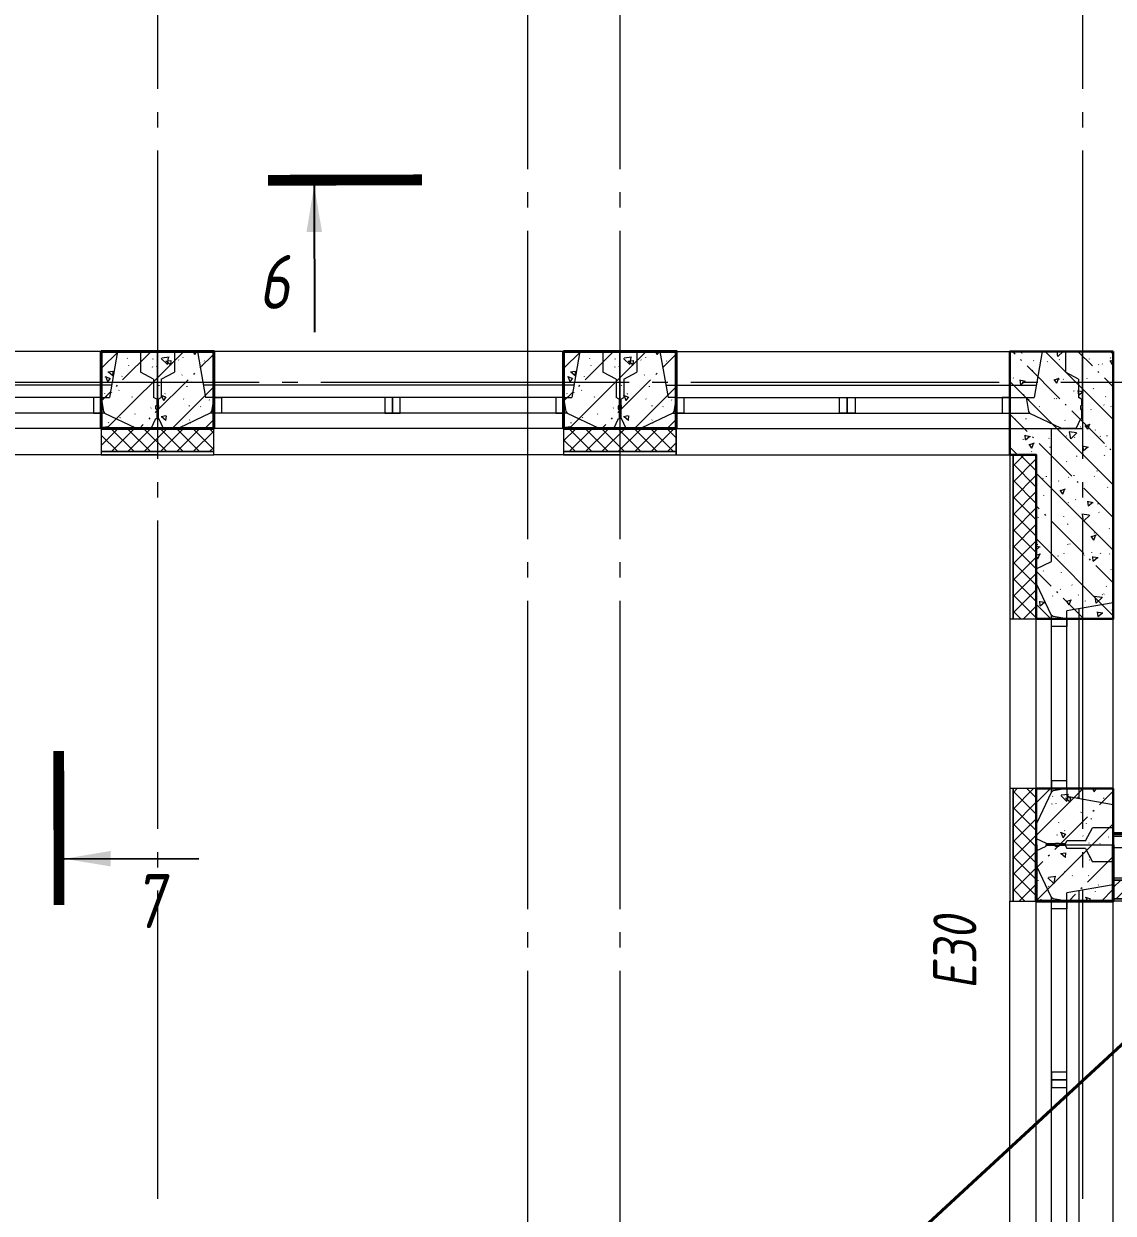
# Model space of a CAD drawing. Header units: millimetres. Extents: x -85420 to 1195317, y -69347 to 470418.
# Drawn here: x 477079 to 484146, y 49186 to 56901 of the extents above; entities that cross this region are included whole.
import ezdxf
from ezdxf import colors
from ezdxf.entities.mleader import LeaderData, LeaderLine
from ezdxf.math import Vec2, Vec3

# ---------------------------------------------------------------- set-up
doc = ezdxf.new("R2010")
doc.units = ezdxf.units.MM
for name, pattern in [('GOST2.303 6', [12, 8, -1.5, 1, -1.5]), ('ГОСТ 2.303 4', [7, 5, -2, 0]), ('ГОСТ 2.303 5', [24, 20, -1.5, 1, -1.5]), ('осевая', [50.8, 31.75, -6.35, 6.35, -6.35])]:
    doc.linetypes.add(name, pattern=pattern)
for name, color, linetype, lineweight in [('+АР_Осевые линии', 252, 'GOST2.303 6', 9), ('АР_Окна', 4, 'Continuous', 9), ('АР_Сущ Несущая стена', 250, 'Continuous', 50), ('АР_штриховка несущих стен', 250, 'Continuous', 0), ('СПДС_+АР_Стены', 250, 'Continuous', 20), ('СПДС_СИМВОЛЫ', 7, 'Continuous', 25), ('стены', 7, 'Continuous', 40), ('ТОНКАЯ', 253, 'Continuous', 0)]:
    doc.layers.add(name, color=color, linetype=linetype, lineweight=lineweight)
doc.layers.add('ОСИ', color=7, linetype='осевая', lineweight=13, true_color=0x999999)
doc.layers.add('ПБ_граница', color=7, linetype='ГОСТ 2.303 4', lineweight=40, true_color=0xdb0000)
doc.styles.add('ГОСТ 2.304', font='CS_Gost2304.shx', dxfattribs={"oblique": 10})
pattern_1 = [(45, (0, 0), (-53.033009, 53.033009), []), (135, (0, 0), (-53.033009, -53.033009), [])]

# ---------------------------------------------------------------- blocks, each defined once
blk = doc.blocks.new('_DotSmall')
at = {"color": 0, "linetype": 'ByBlock', "const_width": 0.5}
blk.add_lwpolyline([(-0.0625, 0, 1), (0.0625, 0, 1)], format="xyb", close=True, dxfattribs=at)
blk = doc.blocks.new('НП 3033')
at = {"layer": 'АР_Окна', "ltscale": 100}
for p, q in [((365, 500), (2635, 500)), ((365, 400), (2635, 400)), ((365, 300), (2635, 300)), ((365, 220), (2635, 220)), ((365, 0), (2635, 0))]:
    blk.add_line(p, q, dxfattribs=at)
for points in [[(365, 300), (365, 500), (365, 670), (2635, 670), (2635, 300)], [(365, 300), (415, 300), (415, 400), (365, 400)], [(1450, 400), (1425, 400), (1425, 300), (1450, 300), (1475, 300), (1475, 400), (1437.5, 400)], [(1500, 400), (1475, 400), (1475, 300), (1500, 300), (1525, 300), (1525, 400), (1487.5, 400)], [(2635, 300), (2585, 300), (2585, 400), (2635, 400)]]:
    blk.add_lwpolyline(points, dxfattribs=at)
at = {"layer": 'СПДС_+АР_Стены', "ltscale": 100}
for points in [[(0, 670), (0, 670), (365, 670), (365, 670)], [(3000, 670), (3000, 670), (2635, 670), (2635, 670)]]:
    blk.add_lwpolyline(points, dxfattribs=at)
at = {"layer": 'стены', "ltscale": 100}
for p, q in [((2960, 500), (2860, 500)), ((0, 0), (0, 0))]:
    blk.add_line(p, q, dxfattribs=at)
at = {"layer": 'стены', "lineweight": 30, "ltscale": 100}
blk.add_lwpolyline([(0, 0), (365, 0), (365, 500), (0, 500)], dxfattribs=at)
at = {"layer": 'стены', "ltscale": 100}
blk.add_lwpolyline([(3000, 500), (2635, 500), (2635, 0), (3000, 0)], dxfattribs=at)
blk = doc.blocks.new('обследование 2 этаж 1245')
at = {"layer": 'ТОНКАЯ', "ltscale": 100}
for p, q in [((36500, -16760), (34020, -16760)), ((36500, -16760), (36448, -17060)), ((36500, -16760), (36650, -16760)), ((36650, -16760), (36650, -16895)), ((36760, -16760), (36650, -16760)), ((36760, -17195), (36760, -16760)), ((36760, -16760), (36870, -16760)), ((36760, -17195), (36760, -16760)), ((37020, -16760), (36870, -16760)), ((36870, -16760), (36870, -16895)), ((39500, -16760), (37020, -16760)), ((37020, -16760), (37072, -17060)), ((39500, -16760), (39448, -17060)), ((39500, -16760), (39650, -16760)), ((39650, -16760), (39650, -16895)), ((39760, -16760), (39650, -16760)), ((39760, -17195), (39760, -16760)), ((39760, -16760), (39870, -16760)), ((39760, -17195), (39760, -16760)), ((39760, -17195), (39760, -16760)), ((39760, -16760), (39870, -16760)), ((40020, -16760), (39870, -16760)), ((39870, -16760), (39870, -16895)), ((40020, -16760), (39870, -16760)), ((39870, -16760), (39870, -16895)), ((40020, -16760), (40072, -17060)), ((40020, -16760), (42500, -16760)), ((40020, -16760), (40072, -17060)), ((40020, -16760), (42500, -16760)), ((42500, -16760), (42448, -17060)), ((42500, -16760), (42448, -17060)), ((42500, -16760), (42650, -16760)), ((42500, -16760), (42650, -16760)), ((42650, -16760), (42650, -16895)), ((42760, -16760), (42650, -16760)), ((42650, -16760), (42650, -16895)), ((42760, -16760), (42650, -16760)), ((42760, -16760), (42960, -16760)), ((42760, -16760), (42760, -17260)), ((42760, -17195), (42760, -16760)), ((42760, -17195), (42760, -16760)), ((42960, -16760), (42960, -18240)), ((36735, -16940), (36650, -16895)), ((36785, -16940), (36870, -16895)), ((39735, -16940), (39650, -16895)), ((39785, -16940), (39870, -16895)), ((39785, -16940), (39870, -16895)), ((42735, -16940), (42650, -16895)), ((42735, -16940), (42650, -16895)), ((36735, -16940), (36735, -17060)), ((36785, -16940), (36785, -17060)), ((39735, -16940), (39735, -17060)), ((39785, -16940), (39785, -17060)), ((39785, -16940), (39785, -17060)), ((42735, -16940), (42735, -17060)), ((42735, -16940), (42735, -17060)), ((36461.9, -16980), (34058.1, -16980)), ((39461.9, -16980), (37058.1, -16980)), ((40058.1, -16980), (42461.9, -16980)), ((40058.1, -16980), (42461.9, -16980)), ((36395, -17060), (34125, -17060)), ((36395, -17060), (36410, -17150)), ((36395, -17060), (36448, -17060)), ((36755, -17070), (36735, -17060)), ((36750, -17113), (36755, -17108)), ((36750, -17133), (36750, -17113)), ((36755, -17070), (36755, -17108)), ((36765, -17070), (36785, -17060)), ((36765, -17070), (36765, -17108)), ((36770, -17113), (36765, -17108)), ((36770, -17133), (36770, -17113)), ((37125, -17060), (37072, -17060)), ((37125, -17060), (37110, -17150)), ((39395, -17060), (37125, -17060)), ((39395, -17060), (39410, -17150)), ((39395, -17060), (39448, -17060)), ((39755, -17070), (39735, -17060)), ((39750, -17113), (39755, -17108)), ((39750, -17133), (39750, -17113)), ((39755, -17070), (39755, -17108)), ((39765, -17070), (39785, -17060)), ((39765, -17070), (39785, -17060)), ((39765, -17070), (39765, -17108)), ((39765, -17070), (39765, -17108)), ((39770, -17113), (39765, -17108)), ((39770, -17113), (39765, -17108)), ((39770, -17133), (39770, -17113)), ((39770, -17133), (39770, -17113)), ((40125, -17060), (40072, -17060)), ((40125, -17060), (40072, -17060)), ((40125, -17060), (40110, -17150)), ((40125, -17060), (40110, -17150)), ((40125, -17060), (42395, -17060)), ((40125, -17060), (42395, -17060)), ((42395, -17060), (42410, -17150)), ((42395, -17060), (42448, -17060)), ((42395, -17060), (42410, -17150)), ((42395, -17060), (42448, -17060)), ((42755, -17070), (42735, -17060)), ((42755, -17070), (42735, -17060)), ((42750, -17113), (42755, -17108)), ((42750, -17113), (42755, -17108)), ((42750, -17133), (42750, -17113)), ((42750, -17133), (42750, -17113)), ((42755, -17070), (42755, -17108)), ((42755, -17070), (42755, -17108)), ((36417, -17160), (34103, -17160)), ((36410, -17150), (36417, -17160)), ((36417, -17160), (36618, -17255)), ((36720, -17260), (36750, -17195)), ((36755, -17138), (36750, -17133)), ((36750, -17195), (36755, -17195)), ((36755, -17138), (36755, -17195)), ((36755, -17195), (36760, -17195)), ((36760, -17138), (36760, -17195)), ((36760, -17138), (36760, -17195)), ((36765, -17195), (36760, -17195)), ((36765, -17138), (36770, -17133)), ((36765, -17138), (36765, -17195)), ((36770, -17195), (36765, -17195)), ((36800, -17260), (36770, -17195)), ((37103, -17160), (36902, -17255)), ((37110, -17150), (37103, -17160)), ((39417, -17160), (37103, -17160)), ((39410, -17150), (39417, -17160)), ((39417, -17160), (39618, -17255)), ((39720, -17260), (39750, -17195)), ((39755, -17138), (39750, -17133)), ((39750, -17195), (39755, -17195)), ((39755, -17138), (39755, -17195)), ((39755, -17195), (39760, -17195)), ((39760, -17138), (39760, -17195)), ((39760, -17138), (39760, -17195)), ((39760, -17138), (39760, -17195)), ((39765, -17195), (39760, -17195)), ((39765, -17195), (39760, -17195)), ((39765, -17138), (39770, -17133)), ((39765, -17138), (39770, -17133)), ((39765, -17138), (39765, -17195)), ((39765, -17138), (39765, -17195)), ((39770, -17195), (39765, -17195)), ((39770, -17195), (39765, -17195)), ((39800, -17260), (39770, -17195)), ((39800, -17260), (39770, -17195)), ((40103, -17160), (39902, -17255)), ((40103, -17160), (39902, -17255)), ((40110, -17150), (40103, -17160)), ((40110, -17150), (40103, -17160)), ((40103, -17160), (42417, -17160)), ((40103, -17160), (42417, -17160)), ((42410, -17150), (42417, -17160)), ((42410, -17150), (42417, -17160)), ((42417, -17160), (42618, -17255)), ((42417, -17160), (42618, -17255)), ((42720, -17260), (42750, -17195)), ((42720, -17260), (42750, -17195)), ((42755, -17138), (42750, -17133)), ((42755, -17138), (42750, -17133)), ((42750, -17195), (42755, -17195)), ((42750, -17195), (42755, -17195)), ((42755, -17138), (42755, -17195)), ((42755, -17138), (42755, -17195)), ((42755, -17195), (42760, -17195)), ((42755, -17195), (42760, -17195)), ((42760, -17138), (42760, -17195)), ((42760, -17138), (42760, -17195)), ((36620, -17260), (33900, -17260)), ((36618, -17255), (36620, -17260)), ((36720, -17260), (36620, -17260)), ((36800, -17260), (36900, -17260)), ((36902, -17255), (36900, -17260)), ((39620, -17260), (36900, -17260)), ((39618, -17255), (39620, -17260)), ((39720, -17260), (39620, -17260)), ((39800, -17260), (39900, -17260)), ((39800, -17260), (39900, -17260)), ((39902, -17255), (39900, -17260)), ((39902, -17255), (39900, -17260)), ((39900, -17260), (42620, -17260)), ((39900, -17260), (42620, -17260)), ((42560, -18123.8), (42560, -17260)), ((42560, -17260), (42760, -17260)), ((42618, -17255), (42620, -17260)), ((42618, -17255), (42620, -17260)), ((42720, -17260), (42620, -17260)), ((42720, -17260), (42620, -17260)), ((42460, -18170), (42560, -18123.8)), ((42460, -18170), (42460, -18270)), ((42460, -19820), (42460, -18270)), ((42465, -18272), (42460, -18270)), ((42560, -18473), (42465, -18272)), ((42960, -18390), (42960, -18240)), ((42960, -18390), (42660, -18442)), ((42740, -19661.9), (42740, -18428.1)), ((42960, -19700), (42960, -18390)), ((42560, -19617), (42560, -18473)), ((42570, -18480), (42560, -18473)), ((42660, -18495), (42570, -18480)), ((42660, -18495), (42660, -18442)), ((42660, -19595), (42660, -18495)), ((42660, -19595), (42570, -19610)), ((42660, -19595), (42660, -19648)), ((42560, -19617), (42465, -19818)), ((42570, -19610), (42560, -19617)), ((42960, -19700), (42660, -19648)), ((42960, -19700), (42960, -19850)), ((42465, -19818), (42460, -19820)), ((42460, -19920), (42460, -19820)), ((42780, -19935), (42825, -19850)), ((42960, -19850), (42825, -19850)), ((42960, -19960), (42960, -19850)), ((42460, -19920), (42525, -19950)), ((42460, -20000), (42525, -19970)), ((42525, -19950), (42525, -19955)), ((42582, -19955), (42525, -19955)), ((42525, -19955), (42525, -19960)), ((42582, -19960), (42525, -19960)), ((42525, -19960), (42960, -19960)), ((42582, -19960), (42525, -19960)), ((42525, -19965), (42525, -19960)), ((42525, -19960), (42960, -19960)), ((42525, -19970), (42525, -19965)), ((42582, -19965), (42525, -19965)), ((42582, -19955), (42587, -19950)), ((42582, -19965), (42587, -19970)), ((42587, -19950), (42607, -19950)), ((42587, -19970), (42607, -19970)), ((42607, -19950), (42612, -19955)), ((42607, -19970), (42612, -19965)), ((42650, -19955), (42612, -19955)), ((42650, -19965), (42612, -19965)), ((42650, -19955), (42660, -19935)), ((42650, -19965), (42660, -19985)), ((42780, -19935), (42660, -19935)), ((42960, -19960), (42960, -20070)), ((42460, -20000), (42460, -20100)), ((42780, -19985), (42660, -19985)), ((42780, -19985), (42825, -20070)), ((42460, -22820), (42460, -20100)), ((42465, -20102), (42460, -20100)), ((42560, -20303), (42465, -20102)), ((42960, -20070), (42825, -20070)), ((42960, -20220), (42960, -20070)), ((42960, -20220), (42660, -20272)), ((42660, -20325), (42660, -20272)), ((42740, -22661.9), (42740, -20258.1)), ((42960, -22700), (42960, -20220)), ((42560, -22617), (42560, -20303)), ((42570, -20310), (42560, -20303)), ((42660, -20325), (42570, -20310)), ((42660, -22595), (42660, -20325))]:
    blk.add_line(p, q, dxfattribs=at)
blk = doc.blocks.new('A$C314F1C93')
at = {"layer": '+АР_Осевые линии', "linetype": 'ГОСТ 2.303 5', "lineweight": 0, "ltscale": 100}
for p, q in [((47540, 64752.7), (47540, -9752.2)), ((53540, 64752.7), (53540, -9752.2)), ((49940, 64233), (49940, -9232.6)), ((50540, 64233), (50540, -9232.6))]:
    blk.add_line(p, q, dxfattribs=at)
blk.add_lwpolyline([(-4200, 39250), (75280, 39250)], dxfattribs=at)

msp = doc.modelspace()

# ---------------------------------------------------------------- block references
at = {"layer": 'ОСИ', "ltscale": 40}
msp.add_blockref('A$C314F1C93', (430406.4, 15326.4, 0), dxfattribs=at)

# ---------------------------------------------------------------- next in the draw order: hatches: boundary and pattern name
at = {"layer": 'АР_штриховка несущих стен', "lineweight": 0}
h = msp.add_hatch(dxfattribs=at)
h.set_pattern_fill('FP_1', color=256, angle=90, style=0, pattern_type=2)
h.set_pattern_definition([(225, (256303.74, 442842.94), (212.13203, -212.13203), [300, -50, 10, -50]), (225, (256091.74, 442842.94), (212.13203, -212.13203), []), (140, (256303.74, 442842.94), (31.37587, 358.6306), [37.5, -412.5]), (85, (256303.74, 442842.94), (-376.09568, -69.3761), [30, -330]), (190.451, (256306.35, 442872.82), (-344.71734, 289.2568), [31.87, -350.571]), (136.184, (256203.74, 442842.94), (82.7615, 533.61997), [56.25, -618.75]), (186.636, (256210.64, 442887.4), (-487.0622, 467.3284), [47.805, -525.856]), (81.184, (256203.74, 442842.94), (-487.05805, 467.33264), [45, -495]), (111, (256228.74, 442892.94), (201.30952, 298.45407), [37.5, -412.5]), (56, (256228.74, 442892.94), (-362.5749, 121.6571), [30, -330]), (161.451, (256245.5, 442917.8), (-161.2621, 420.11198), [31.87, -350.571]), (127.5, (256303.74, 442842.94), (-166.446927, 6.079928), [3.353, -322.647, 3.353, -331.647, -331.25]), (127.5, (256303.74, 442842.94), (-166.446927, 6.079928), [-661, 3.353, -327.897]), (97.5, (256303.74, 442842.94), (-197.205856, 131.53477), [3.353, -187.647, 3.353, -315.147, -126.25]), (97.5, (256303.74, 442842.94), (-197.205856, 131.53477), [-509.5, 3.353, -122.897]), (57.5, (256303.74, 442731.44), (11.277436, 266.91122), [3.353, -121.647, 3.353, -386.647, -517.5]), (57.5, (256303.74, 442731.44), (11.277436, 266.91122), [-515, 3.353, -514.147]), (47.5, (256303.74, 442681.44), (-50.05249, 291.59308), [3.353, -159.147, 3.353, -255.647, -367.5]), (47.5, (256303.74, 442681.44), (-50.05249, 291.59308), [-421.5, 3.353, -364.147])])
h.paths.add_polyline_path([(477581.4, 54276.4), (478311.4, 54276.4), (478311.4, 54776.4), (477581.4, 54776.4)])
h = msp.add_hatch(dxfattribs=at)
h.set_pattern_fill('FP_1', color=256, angle=90, style=0, pattern_type=2)
h.set_pattern_definition([(225, (259303.74, 442842.94), (212.13203, -212.13203), [300, -50, 10, -50]), (225, (259091.74, 442842.94), (212.13203, -212.13203), []), (140, (259303.74, 442842.94), (31.37587, 358.6306), [37.5, -412.5]), (85, (259303.74, 442842.94), (-376.09568, -69.3761), [30, -330]), (190.451, (259306.35, 442872.82), (-344.71734, 289.2568), [31.87, -350.571]), (136.184, (259203.74, 442842.94), (82.7615, 533.61997), [56.25, -618.75]), (186.636, (259210.64, 442887.4), (-487.0622, 467.3284), [47.805, -525.856]), (81.184, (259203.74, 442842.94), (-487.05805, 467.33264), [45, -495]), (111, (259228.74, 442892.94), (201.30952, 298.45407), [37.5, -412.5]), (56, (259228.74, 442892.94), (-362.5749, 121.6571), [30, -330]), (161.451, (259245.5, 442917.8), (-161.2621, 420.11198), [31.87, -350.571]), (127.5, (259303.74, 442842.94), (-166.446927, 6.079928), [3.353, -322.647, 3.353, -331.647, -331.25]), (127.5, (259303.74, 442842.94), (-166.446927, 6.079928), [-661, 3.353, -327.897]), (97.5, (259303.74, 442842.94), (-197.205856, 131.53477), [3.353, -187.647, 3.353, -315.147, -126.25]), (97.5, (259303.74, 442842.94), (-197.205856, 131.53477), [-509.5, 3.353, -122.897]), (57.5, (259303.74, 442731.44), (11.277436, 266.91122), [3.353, -121.647, 3.353, -386.647, -517.5]), (57.5, (259303.74, 442731.44), (11.277436, 266.91122), [-515, 3.353, -514.147]), (47.5, (259303.74, 442681.44), (-50.05249, 291.59308), [3.353, -159.147, 3.353, -255.647, -367.5]), (47.5, (259303.74, 442681.44), (-50.05249, 291.59308), [-421.5, 3.353, -364.147])])
h.paths.add_polyline_path([(480581.4, 54276.4), (481311.4, 54276.4), (481311.4, 54776.4), (480581.4, 54776.4)])
h = msp.add_hatch(dxfattribs=at)
h.set_pattern_fill('FP_1', color=256, angle=90, style=0, pattern_type=2)
h.set_pattern_definition([(315, (705654, 413007.94), (-212.13203, -212.13203), [300, -50, 10, -50]), (315, (705866, 413007.94), (-212.13203, -212.13203), []), (40, (705654, 413007.94), (-31.37587, 358.6306), [37.5, -412.5]), (95, (705654, 413007.94), (376.09568, -69.3761), [30, -330]), (349.549, (705651.4, 413037.82), (344.71734, 289.2568), [31.87, -350.571]), (43.816, (705754, 413007.94), (-82.7615, 533.61997), [56.25, -618.75]), (353.364, (705747.1, 413052.4), (487.0622, 467.3284), [47.805, -525.856]), (98.816, (705754, 413007.94), (487.05805, 467.3326), [45, -495]), (69, (705729, 413057.94), (-201.30952, 298.45407), [37.5, -412.5]), (124, (705729, 413057.94), (362.5749, 121.6571), [30, -330]), (18.549, (705712.23, 413082.8), (161.2621, 420.11198), [31.87, -350.571]), (52.5, (705654, 413007.94), (166.446927, 6.079928), [3.353, -322.647, 3.353, -331.647, -331.25]), (52.5, (705654, 413007.94), (166.446927, 6.079928), [-661, 3.353, -327.897]), (82.5, (705654, 413007.94), (197.205856, 131.53477), [3.353, -187.647, 3.353, -315.147, -126.25]), (82.5, (705654, 413007.94), (197.205856, 131.53477), [-509.5, 3.353, -122.897]), (122.5, (705654, 412896.44), (-11.277436, 266.91122), [3.353, -121.647, 3.353, -386.647, -517.5]), (122.5, (705654, 412896.44), (-11.277436, 266.91122), [-515, 3.353, -514.147]), (132.5, (705654, 412846.44), (50.05249, 291.59308), [3.353, -159.147, 3.353, -255.647, -367.5]), (132.5, (705654, 412846.44), (50.05249, 291.59308), [-421.5, 3.353, -364.147])])
h.paths.add_polyline_path([(483646.4, 54106.4), (483646.4, 53041.4), (484146.4, 53041.4), (484146.4, 54776.4), (483476.4, 54776.4), (483476.4, 54106.4)])
h = msp.add_hatch(dxfattribs=at)
h.set_pattern_fill('FP_1', color=256, angle=90, style=0, pattern_type=2)
h.set_pattern_definition([(225, (262138.74, 440007.94), (212.13203, -212.13203), [300, -50, 10, -50]), (225, (261926.74, 440007.94), (212.13203, -212.13203), []), (140, (262138.74, 440007.94), (31.37587, 358.6306), [37.5, -412.5]), (85, (262138.74, 440007.94), (-376.09568, -69.3761), [30, -330]), (190.451, (262141.35, 440037.82), (-344.71734, 289.2568), [31.87, -350.571]), (136.184, (262038.74, 440007.94), (82.7615, 533.61997), [56.25, -618.75]), (186.636, (262045.64, 440052.4), (-487.0622, 467.3284), [47.805, -525.856]), (81.184, (262038.74, 440007.94), (-487.05805, 467.33264), [45, -495]), (111, (262063.74, 440057.94), (201.30952, 298.45407), [37.5, -412.5]), (56, (262063.74, 440057.94), (-362.5749, 121.6571), [30, -330]), (161.451, (262080.5, 440082.8), (-161.2621, 420.11198), [31.87, -350.571]), (127.5, (262138.74, 440007.94), (-166.446927, 6.079928), [3.353, -322.647, 3.353, -331.647, -331.25]), (127.5, (262138.74, 440007.94), (-166.446927, 6.079928), [-661, 3.353, -327.897]), (97.5, (262138.74, 440007.94), (-197.205856, 131.53477), [3.353, -187.647, 3.353, -315.147, -126.25]), (97.5, (262138.74, 440007.94), (-197.205856, 131.53477), [-509.5, 3.353, -122.897]), (57.5, (262138.74, 439896.44), (11.277436, 266.91122), [3.353, -121.647, 3.353, -386.647, -517.5]), (57.5, (262138.74, 439896.44), (11.277436, 266.91122), [-515, 3.353, -514.147]), (47.5, (262138.74, 439846.44), (-50.05249, 291.59308), [3.353, -159.147, 3.353, -255.647, -367.5]), (47.5, (262138.74, 439846.44), (-50.05249, 291.59308), [-421.5, 3.353, -364.147])])
h.paths.add_polyline_path([(483646.4, 51211.4), (484146.4, 51211.4), (484146.4, 51941.4), (483646.4, 51941.4)])
at = {"layer": 'СПДС_+АР_Стены', "lineweight": 9, "ltscale": 100}
h = msp.add_hatch(dxfattribs=at)
h.set_pattern_fill('НЕМЕТАЛЛИЧЕСКИЕ МАТЕРИАЛЫ', color=256, scale=30, style=0, pattern_type=2)
h.set_pattern_definition(pattern_1)
h.paths.add_polyline_path([(477581.4, 54126.4), (478311.4, 54126.4), (478311.4, 54276.4), (477581.4, 54276.4)], flags=0)
h = msp.add_hatch(dxfattribs=at)
h.set_pattern_fill('НЕМЕТАЛЛИЧЕСКИЕ МАТЕРИАЛЫ', color=256, scale=30, style=0, pattern_type=2)
h.set_pattern_definition(pattern_1)
h.paths.add_polyline_path([(480581.4, 54126.4), (481311.4, 54126.4), (481311.4, 54276.4), (480581.4, 54276.4)], flags=0)
h = msp.add_hatch(dxfattribs=at)
h.set_pattern_fill('НЕМЕТАЛЛИЧЕСКИЕ МАТЕРИАЛЫ', color=256, scale=30, style=0, pattern_type=2)
h.set_pattern_definition(pattern_1)
h.paths.add_polyline_path([(483496.4, 54106.4), (483496.4, 53041.4), (483646.4, 53041.4), (483646.4, 54106.4)], flags=0)
h = msp.add_hatch(dxfattribs=at)
h.set_pattern_fill('НЕМЕТАЛЛИЧЕСКИЕ МАТЕРИАЛЫ', color=256, scale=30, style=0, pattern_type=2)
h.set_pattern_definition(pattern_1)
h.paths.add_polyline_path([(483496.4, 51941.4), (483496.4, 51211.4), (483646.4, 51211.4), (483646.4, 51941.4)], flags=0)
at = {"layer": 'СПДС_+АР_Стены', "lineweight": 15, "ltscale": 100}
h = msp.add_hatch(dxfattribs=at)
h.set_pattern_fill('КИРПИЧ', color=1, scale=20, style=0, pattern_type=2)
h.set_pattern_definition([(45, (0, 0), (0, -269.40768), []), (45, (5792.26, -5971.88), (-269.40768, 0), [])])
h.paths.add_polyline_path([(484146.4, 51346.4), (490346.4, 51346.4), (490346.4, 51226.4), (484146.4, 51226.4)], flags=0)

# ---------------------------------------------------------------- next in the draw order: linework, layer by layer
at = {"layer": 'АР_Окна', "ltscale": 100}
for p, q in [((481311.4, 54776.4, 0), (483476.4, 54776.4, 0)), ((481311.4, 54776.4, 0), (483476.4, 54776.4, 0)), ((481311.4, 54556.4, 0), (483476.4, 54556.4, 0)), ((481311.4, 54476.4, 0), (483476.4, 54476.4, 0)), ((481311.4, 54476.4, 0), (483476.4, 54476.4, 0)), ((481311.4, 54376.4, 0), (483476.4, 54376.4, 0)), ((481311.4, 54276.4, 0), (483476.4, 54276.4, 0)), ((483646.4, 51941.4, 0), (483646.4, 53041.4, 0)), ((483746.4, 51941.4, 0), (483746.4, 53041.4, 0)), ((483846.4, 51941.4, 0), (483846.4, 53041.4, 0)), ((483926.4, 51941.4, 0), (483926.4, 53041.4, 0)), ((484146.4, 51941.4, 0), (484146.4, 53041.4, 0))]:
    msp.add_line(p, q, dxfattribs=at)
at = {"layer": 'АР_Окна', "ltscale": 100, "elevation": 0}
for points in [[(481311.4, 54476.4), (481361.4, 54476.4), (481361.4, 54376.4), (481311.4, 54376.4)], [(481311.4, 54476.4), (481311.4, 54276.4), (481311.4, 54106.4), (483476.4, 54106.4), (483476.4, 54476.4)], [(481311.4, 54476.4), (481361.4, 54476.4), (481361.4, 54376.4), (481311.4, 54376.4)], [(482396.4, 54376.4), (482371.4, 54376.4), (482371.4, 54476.4), (482396.4, 54476.4), (482421.4, 54476.4), (482421.4, 54376.4), (482383.9, 54376.4)], [(482396.4, 54376.4), (482371.4, 54376.4), (482371.4, 54476.4), (482396.4, 54476.4), (482421.4, 54476.4), (482421.4, 54376.4), (482383.9, 54376.4)], [(482396.4, 54376.4), (482371.4, 54376.4), (482371.4, 54476.4), (482396.4, 54476.4), (482421.4, 54476.4), (482421.4, 54376.4), (482383.9, 54376.4)], [(482446.4, 54376.4), (482421.4, 54376.4), (482421.4, 54476.4), (482446.4, 54476.4), (482471.4, 54476.4), (482471.4, 54376.4), (482433.9, 54376.4)], [(482446.4, 54376.4), (482421.4, 54376.4), (482421.4, 54476.4), (482446.4, 54476.4), (482471.4, 54476.4), (482471.4, 54376.4), (482433.9, 54376.4)], [(482446.4, 54376.4), (482421.4, 54376.4), (482421.4, 54476.4), (482446.4, 54476.4), (482471.4, 54476.4), (482471.4, 54376.4), (482433.9, 54376.4)], [(483476.4, 54476.4), (483426.4, 54476.4), (483426.4, 54376.4), (483476.4, 54376.4)], [(483846.4, 53041.4), (483846.4, 52991.4), (483746.4, 52991.4), (483746.4, 53041.4)], [(483846.4, 51941.4), (483846.4, 51991.4), (483746.4, 51991.4), (483746.4, 51941.4)]]:
    msp.add_lwpolyline(points, dxfattribs=at)
at = {"layer": 'АР_Окна', "ltscale": 100}
msp.add_lwpolyline([(483476.4, 53041.4), (483476.4, 51941.4)], dxfattribs=at)
at = {"layer": 'СПДС_+АР_Стены', "ltscale": 100}
for points in [[(477581.4, 54126.4), (478311.4, 54126.4), (478311.4, 54276.4), (477581.4, 54276.4), (477581.4, 54126.4)], [(480581.4, 54126.4), (481311.4, 54126.4), (481311.4, 54276.4), (480581.4, 54276.4), (480581.4, 54126.4)], [(478311.4, 54126.4), (477581.4, 54126.4), (477581.4, 54106.4), (478311.4, 54106.4), (478311.4, 54126.4)], [(481311.4, 54126.4), (480581.4, 54126.4), (480581.4, 54106.4), (481311.4, 54106.4), (481311.4, 54126.4)], [(483496.4, 53041.4), (483496.4, 54106.4), (483476.4, 54106.4), (483476.4, 53041.4), (483496.4, 53041.4)], [(483496.4, 54106.4), (483496.4, 53041.4), (483646.4, 53041.4), (483646.4, 54106.4), (483496.4, 54106.4)], [(483496.4, 51211.4), (483496.4, 51941.4), (483476.4, 51941.4), (483476.4, 51211.4), (483496.4, 51211.4)], [(483496.4, 51941.4), (483496.4, 51211.4), (483646.4, 51211.4), (483646.4, 51941.4), (483496.4, 51941.4)], [(484146.4, 51656.5), (485646.4, 51656.5), (485646.4, 51644), (484146.4, 51644)], [(484146.4, 51644), (485646.4, 51644), (485646.4, 51631.5), (484146.4, 51631.5)], [(484146.4, 51631.5), (485646.4, 51631.5), (485646.4, 51556.5), (484146.4, 51556.5), (484146.4, 51631.5)], [(484146.4, 51346.4), (490346.4, 51346.4), (490346.4, 51226.4), (484146.4, 51226.4), (484146.4, 51346.4)], [(484146.4, 51226.4), (490346.4, 51226.4), (490346.4, 51211.4), (484146.4, 51211.4), (484146.4, 51226.4)]]:
    msp.add_lwpolyline(points, close=True, dxfattribs=at)
at = {"layer": 'СПДС_+АР_Стены', "ltscale": 100, "elevation": 0}
msp.add_lwpolyline([(480946.4, 54106.4), (480946.4, 54106.4), (481311.4, 54106.4), (481311.4, 54106.4)], dxfattribs=at)
msp.add_lwpolyline([(480946.4, 54106.4), (480946.4, 54106.4), (481311.4, 54106.4), (481311.4, 54106.4)], dxfattribs=at)
at = {"layer": 'СПДС_+АР_Стены', "ltscale": 100}
msp.add_lwpolyline([(485661.4, 51361.4), (485661.4, 51361.4), (485796.4, 51361.4), (485796.4, 51361.4), (488876.4, 51361.4), (488876.4, 51346.4), (484146.4, 51346.4), (484146.4, 51361.4), (485646.4, 51361.4)], dxfattribs=at)
at = {"layer": 'СПДС_СИМВОЛЫ', "linetype": 'Continuous', "lineweight": 25, "ltscale": 100}
for p, q in [((478963, 55852.1), (478965.6, 54902.1)), ((477342.5, 51485.4), (478214.4, 51487.2))]:
    msp.add_line(p, q, dxfattribs=at)
at = {"layer": 'СПДС_СИМВОЛЫ', "linetype": 'Continuous', "lineweight": 25, "ltscale": 100, "const_width": 70}
for points in [[(478662.9, 55886.3), (479662.9, 55889)], [(477308.1, 51185.3), (477306, 52185.3)]]:
    msp.add_lwpolyline(points, dxfattribs=at)
at = {"layer": 'СПДС_СИМВОЛЫ', "linetype": 'Continuous', "lineweight": 25, "ltscale": 100}
for points in [[(478963, 55852.1), (479014.1, 55551.8), (478913.5, 55551.5)], [(477342.5, 51485.4), (477642.8, 51536.3), (477643, 51435.7)]]:
    msp.add_solid(points, dxfattribs=at)
at = {"layer": 'стены', "ltscale": 100, "elevation": 0}
for points in [[(477581.4, 54776.4), (478311.4, 54776.4), (478311.4, 54276.4), (477581.4, 54276.4)], [(480581.4, 54776.4), (481311.4, 54776.4), (481311.4, 54276.4), (480581.4, 54276.4)]]:
    msp.add_lwpolyline(points, close=True, dxfattribs=at)
at = {"layer": 'стены', "lineweight": 30, "ltscale": 100, "elevation": 0}
for points in [[(480946.4, 54776.4), (481311.4, 54776.4), (481311.4, 54276.4), (480946.4, 54276.4)], [(480946.4, 54776.4), (481311.4, 54776.4), (481311.4, 54276.4), (480946.4, 54276.4)], [(484146.4, 54776.4), (483476.4, 54776.4), (483476.4, 54106.4), (483646.4, 54106.4), (483646.4, 53041.4), (484146.4, 53041.4), (484146.4, 54776.4)]]:
    msp.add_lwpolyline(points, dxfattribs=at)
msp.add_lwpolyline([(484146.4, 51941.4), (483646.4, 51941.4), (483646.4, 51211.4), (484146.4, 51211.4)], close=True, dxfattribs=at)

# ---------------------------------------------------------------- next in the draw order: block references
at = {"layer": 'АР_Сущ Несущая стена'}
for p, rotation in [((477946.4, 54776.4, 0), 180), ((480946.4, 54776.4, 0), 180), ((484146.4, 48576.4, 0), 90.00000000000001)]:
    msp.add_blockref('НП 3033', p, dxfattribs=dict(at, rotation=rotation))
at = {"layer": 'ТОНКАЯ', "ltscale": 200}
msp.add_blockref('обследование 2 этаж 1245', (441186.4, 71536.4, 0), dxfattribs=at)

# ---------------------------------------------------------------- next in the draw order: texts
at = {"layer": 'СПДС_СИМВОЛЫ', "color": 7, "linetype": 'Continuous', "lineweight": 25, "ltscale": 100, "style": 'ГОСТ 2.304', "oblique": 10}
for s, p in [('6', (478601.7, 55052.2)), ('7', (477793.7, 51036.3))]:
    msp.add_text(s, height=350, dxfattribs=at).set_placement(p)

# ---------------------------------------------------------------- next in the draw order: leaders
at = {"layer": 'ПБ_граница', "linetype": 'ByBlock', "lineweight": 0, "ltscale": 70}
ml = msp.add_multileader_mtext('Standard', dxfattribs=at)
ml.set_content('Граница пожарной зоны ', color=256, style='ГОСТ 2.304')
ml.set_leader_properties(color=256, lineweight=-1)
ml.set_arrow_properties(name='DOTSMALL')
ml.build(insert=Vec2(0, 0))
ml.multileader.update_dxf_attribs({"text_left_attachment_type": 6, "text_right_attachment_type": 6, "dogleg_length": 173.1, "arrow_head_size": 250, "scale": 100})
ctx = ml.context
ctx.base_point, ctx.scale, ctx.char_height, ctx.arrow_head_size, ctx.landing_gap_size, ctx.plane_origin = Vec3(450273, 51533, 0), 100, 250, 250, 200, Vec3(406909.5, 65636.9, 0)
ctx.left_attachment, ctx.right_attachment = 6, 6
notes = []
notes.append((ctx, [(0, (1, 1, 0), (450099.9, 51533, 0), (1, 0), 173.1, [(3, [(448218.2, 55394.9, 0)], 0, [])])]))
ctx.mtext.insert, ctx.mtext.width, ctx.mtext.defined_height, ctx.mtext.line_spacing_factor, ctx.mtext.flow_direction = Vec3(450473, 51845.5, 0), 7160.099, 981, 0.768, 5
at = {"layer": 'ПБ_граница', "linetype": 'ByBlock', "ltscale": 70}
ml = msp.add_multileader_mtext('Standard', dxfattribs=at)
ml.set_content('Граница пожарной зоны ', color=256, style='ГОСТ 2.304')
ml.set_leader_properties(color=256, lineweight=-1)
ml.set_arrow_properties(name='DOTSMALL')
ml.build(insert=Vec2(0, 0))
ml.multileader.update_dxf_attribs({"text_left_attachment_type": 6, "text_right_attachment_type": 6, "dogleg_length": 173.1, "arrow_head_size": 250, "scale": 100})
ctx = ml.context
ctx.base_point, ctx.scale, ctx.char_height, ctx.arrow_head_size, ctx.landing_gap_size, ctx.plane_origin = Vec3(477990.1, 48649.7, 0), 100, 250, 250, 200, Vec3(527576.5, 62301.7, 0)
ctx.left_attachment, ctx.right_attachment = 6, 6
notes.append((ctx, [(0, (1, 1, 0), (482435.1, 48649.7, 0), (-1, 0), 173.1, [(3, [(485194.9, 51198.5, 0)], 0, [])])]))
ctx.mtext.insert, ctx.mtext.width, ctx.mtext.defined_height, ctx.mtext.line_spacing_factor, ctx.mtext.flow_direction = Vec3(478206.1, 48962.2, 0), 7160.099, 981, 0.768, 5
for ctx, leaders in notes:
    for number, flags, end, landing, length, lines in leaders:
        leader = LeaderData()
        leader.index, (leader.has_last_leader_line, leader.has_dogleg_vector, leader.attachment_direction) = number, flags
        leader.last_leader_point, leader.dogleg_vector, leader.dogleg_length = Vec3(end), Vec3(landing), length
        for number, points, colour, breaks in lines:
            line = LeaderLine()
            line.index, line.vertices, line.color, line.breaks = number, Vec3.list(points), colors.encode_raw_color(colour), breaks
            leader.lines.append(line)
        ctx.leaders.append(leader)

# ---------------------------------------------------------------- next in the draw order: texts
at = {"layer": 'ПБ_граница', "linetype": 'ByBlock', "lineweight": 0, "ltscale": 70, "insert": (483119.2, 50876.9, 0), "char_height": 280, "width": 1, "attachment_point": 5, "rotation": 90, "style": 'ГОСТ 2.304', "bg_fill": 3, "box_fill_scale": 1.2, "bg_fill_color": 1, "bg_fill_transparency": 0}
msp.add_mtext('E30', dxfattribs=at)

doc.saveas('drawing.dxf')
